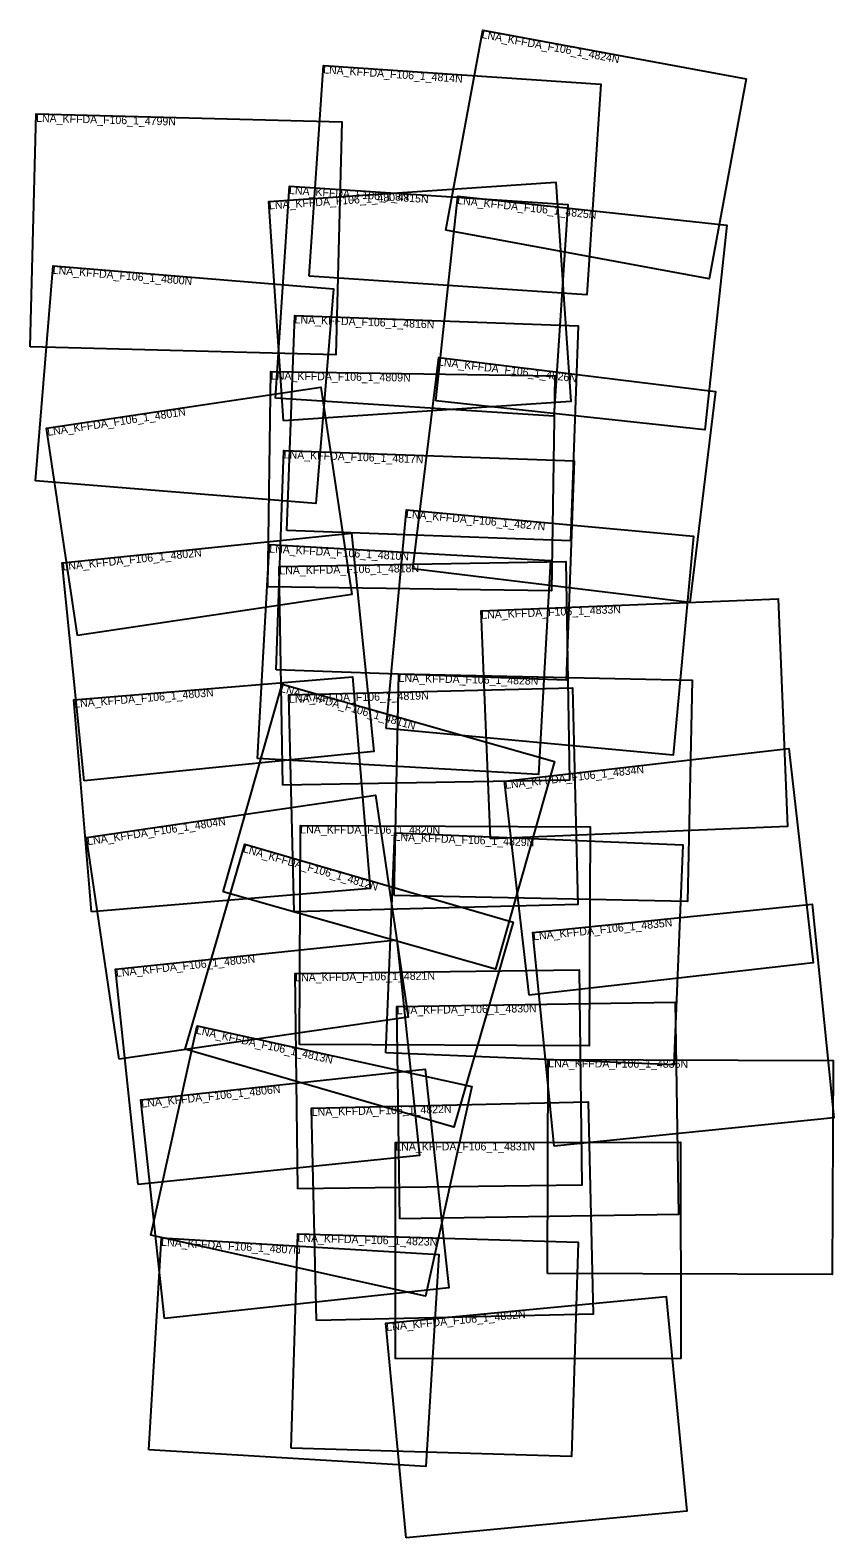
# Model space of a CAD drawing. Extents: x 440583 to 445668, y 308749 to 318290.
import ezdxf

# ---------------------------------------------------------------- set-up
doc = ezdxf.new("R2010")
doc.units = 0
doc.layers.add('Default', color=7, linetype='Continuous')

msp = doc.modelspace()

# ---------------------------------------------------------------- linework, layer by layer
at = {"layer": 'Default'}
for points in [[(443212.9, 317023.8), (443446.8, 318290), (445114.4, 317982), (444880.5, 316715.8)], [(442349.6, 316732.4), (442439.5, 318066.9), (444195, 317948.7), (444105.1, 316614.2)], [(440583.4, 316285.8), (440621.9, 317759.7), (442556.2, 317709.1), (442517.6, 316235.2)], [(442186.3, 315817.2), (442092.7, 317205.7), (443910.3, 317328.2), (444003.9, 315939.7)], [(442135.2, 315962.1), (442223.4, 317303.3), (443984.3, 317187.5), (443896, 315846.3)], [(443149.4, 315944.5), (443289.4, 317239.9), (444992.2, 317056), (444852.3, 315760.6)], [(440617.8, 315438.8), (440729.1, 316798.3), (442501.9, 316653.2), (442390.6, 315293.6)], [(442208, 315124), (442257.8, 316485), (444051.3, 316419.3), (444001.5, 315058.3)], [(443004.7, 314881.6), (443168.1, 316218.2), (444920.4, 316003.9), (444757, 314667.4)], [(442086.6, 314768.1), (442107, 316129.2), (443902.1, 316102.4), (443881.8, 314741.2)], [(440883.8, 314458.8), (440687.8, 315771.4), (442422.5, 316030.4), (442618.5, 314717.8)], [(442139, 314241.8), (442188.5, 315630.6), (444024.3, 315565), (443974.7, 314176.2)], [(442835.9, 313869.8), (442964.4, 315255.4), (444781.2, 315086.9), (444652.7, 313701.3)], [(440925.6, 313539.3), (440785.2, 314920), (442616.7, 315106.2), (442757.1, 313725.4)], [(442021.4, 313681.4), (442098.3, 315034.3), (443876.1, 314933.3), (443799.3, 313580.5)], [(442183.1, 313513), (442159.2, 314895.4), (443972.9, 314926.7), (443996.8, 313544.3)], [(443495.5, 313173), (443436, 314614.6), (445316.4, 314692.1), (445375.8, 313250.5)], [(440971.1, 312711.4), (440859.8, 314051.5), (442622.5, 314198), (442733.9, 312857.9)], [(442886.2, 312814.8), (442915.1, 314215.7), (444772.3, 314177.4), (444743.4, 312776.6)], [(441804, 312838.2), (442177, 314151.5), (443901.4, 313661.6), (443528.4, 312348.3)], [(442254.3, 312711.1), (442219.9, 314083), (444014, 314128), (444048.4, 312756.1)], [(443739.7, 312183.1), (443584.9, 313538.3), (445382.8, 313743.7), (445537.6, 312388.4)], [(441146.4, 311777.4), (440940.8, 313181.4), (442768.5, 313449.1), (442974.1, 312045.1)], [(442286.7, 311870.4), (442292.8, 313257), (444126.4, 313248.9), (444120.3, 311862.4)], [(441564.3, 311841.1), (441940.6, 313137.8), (443639.9, 312644.6), (443263.5, 311347.9)], [(442832.8, 311817.6), (442890.3, 313210.7), (444713, 313135.5), (444655.6, 311742.4)], [(443899.8, 311227.6), (443763.1, 312579.9), (445531.6, 312758.7), (445668.3, 311406.4)], [(441265.8, 310984.2), (441123.8, 312348.6), (442903.8, 312533.8), (443045.8, 311169.5)], [(442277.4, 310958), (442259.9, 312320.4), (444057, 312343.4), (444074.4, 310980.9)], [(442923, 310768.8), (442902.6, 312112.3), (444664.6, 312139), (444684.9, 310795.5)], [(441347, 310664), (441640.4, 311989), (443377.6, 311604.4), (443084.3, 310279.5)], [(441433.1, 310137.7), (441284.1, 311520.9), (443083.5, 311714.7), (443232.5, 310331.4)], [(443855.7, 310422.9), (443861.5, 311777.2), (445663.4, 311769.5), (445657.6, 310415.2)], [(442394.9, 310124.7), (442364.4, 311468.7), (444114.8, 311508.4), (444145.3, 310164.4)], [(442895.6, 309882.3), (442894.1, 311250.2), (444698.8, 311252.2), (444700.2, 309884.3)], [(442234.8, 309316.7), (442276, 310673.5), (444050.2, 310619.7), (444009.1, 309262.9)], [(441333.5, 309306.4), (441414.5, 310647.3), (443168.4, 310541.4), (443087.4, 309200.5)], [(442963.2, 308749.1), (442834.3, 310107.8), (444608.4, 310276.1), (444737.3, 308917.5)]]:
    msp.add_lwpolyline(points, close=True, dxfattribs=at)

# ---------------------------------------------------------------- texts
for s, rotation, p in [('LNA_KFFDA_F106_1_4824N', 349.53555, (443437.7, 318240.9)), ('LNA_KFFDA_F106_1_4814N', 356.14593, (442436.1, 318017)), ('LNA_KFFDA_F106_1_4799N', 358.50284, (440620.6, 317709.7)), ('LNA_KFFDA_F106_1_4808N', 3.85466, (442096.1, 317155.8)), ('LNA_KFFDA_F106_1_4815N', 356.23577, (442220.1, 317253.4)), ('LNA_KFFDA_F106_1_4825N', 353.83589, (443284, 317190.2)), ('LNA_KFFDA_F106_1_4800N', 355.3202, (440725, 316748.5)), ('LNA_KFFDA_F106_1_4816N', 357.90277, (442256, 316435)), ('LNA_KFFDA_F106_1_4826N', 353.03067, (443162, 316168.5)), ('LNA_KFFDA_F106_1_4809N', 359.14356, (442106.2, 316079.2)), ('LNA_KFFDA_F106_1_4801N', 8.49345, (440695.2, 315721.9)), ('LNA_KFFDA_F106_1_4817N', 357.9547, (442186.8, 315580.6)), ('LNA_KFFDA_F106_1_4827N', 354.70098, (442959.8, 315205.6)), ('LNA_KFFDA_F106_1_4802N', 5.80353, (440790.3, 314870.3)), ('LNA_KFFDA_F106_1_4810N', 356.74989, (442095.4, 314984.4)), ('LNA_KFFDA_F106_1_4818N', 0.98939, (442160.1, 314845.4)), ('LNA_KFFDA_F106_1_4833N', 2.36019, (443438.1, 314564.6)), ('LNA_KFFDA_F106_1_4828N', 358.81906, (442914.1, 314165.7)), ('LNA_KFFDA_F106_1_4803N', 4.75079, (440863.9, 314001.7)), ('LNA_KFFDA_F106_1_4811N', 344.14177, (442163.4, 314103.4)), ('LNA_KFFDA_F106_1_4819N', 1.43563, (442221.2, 314033)), ('LNA_KFFDA_F106_1_4834N', 6.51512, (443590.6, 313488.6)), ('LNA_KFFDA_F106_1_4804N', 8.33052, (440948, 313132)), ('LNA_KFFDA_F106_1_4820N', 359.74889, (442292.5, 313207)), ('LNA_KFFDA_F106_1_4812N', 343.81499, (441926.7, 313089.8)), ('LNA_KFFDA_F106_1_4829N', 357.63867, (442888.2, 313160.7)), ('LNA_KFFDA_F106_1_4835N', 5.77261, (443768.1, 312530.2)), ('LNA_KFFDA_F106_1_4805N', 5.9421, (441128.9, 312298.8)), ('LNA_KFFDA_F106_1_4821N', 0.73307, (442260.6, 312270.4)), ('LNA_KFFDA_F106_1_4830N', 0.86884, (442903.4, 312062.3)), ('LNA_KFFDA_F106_1_4813N', 347.51756, (441629.5, 311940.2)), ('LNA_KFFDA_F106_1_4836N', 359.75411, (443861.3, 311727.2)), ('LNA_KFFDA_F106_1_4806N', 6.14635, (441289.5, 311471.2)), ('LNA_KFFDA_F106_1_4822N', 1.29912, (442365.6, 311418.7)), ('LNA_KFFDA_F106_1_4831N', 0.06164, (442894.1, 311200.2)), ('LNA_KFFDA_F106_1_4823N', 358.26374, (442274.5, 310623.5)), ('LNA_KFFDA_F106_1_4807N', 356.54289, (441411.5, 310597.4)), ('LNA_KFFDA_F106_1_4832N', 5.42008, (442839, 310058))]:
    msp.add_text(s, height=50, rotation=rotation, dxfattribs=at).set_placement(p)

doc.saveas('drawing.dxf')
